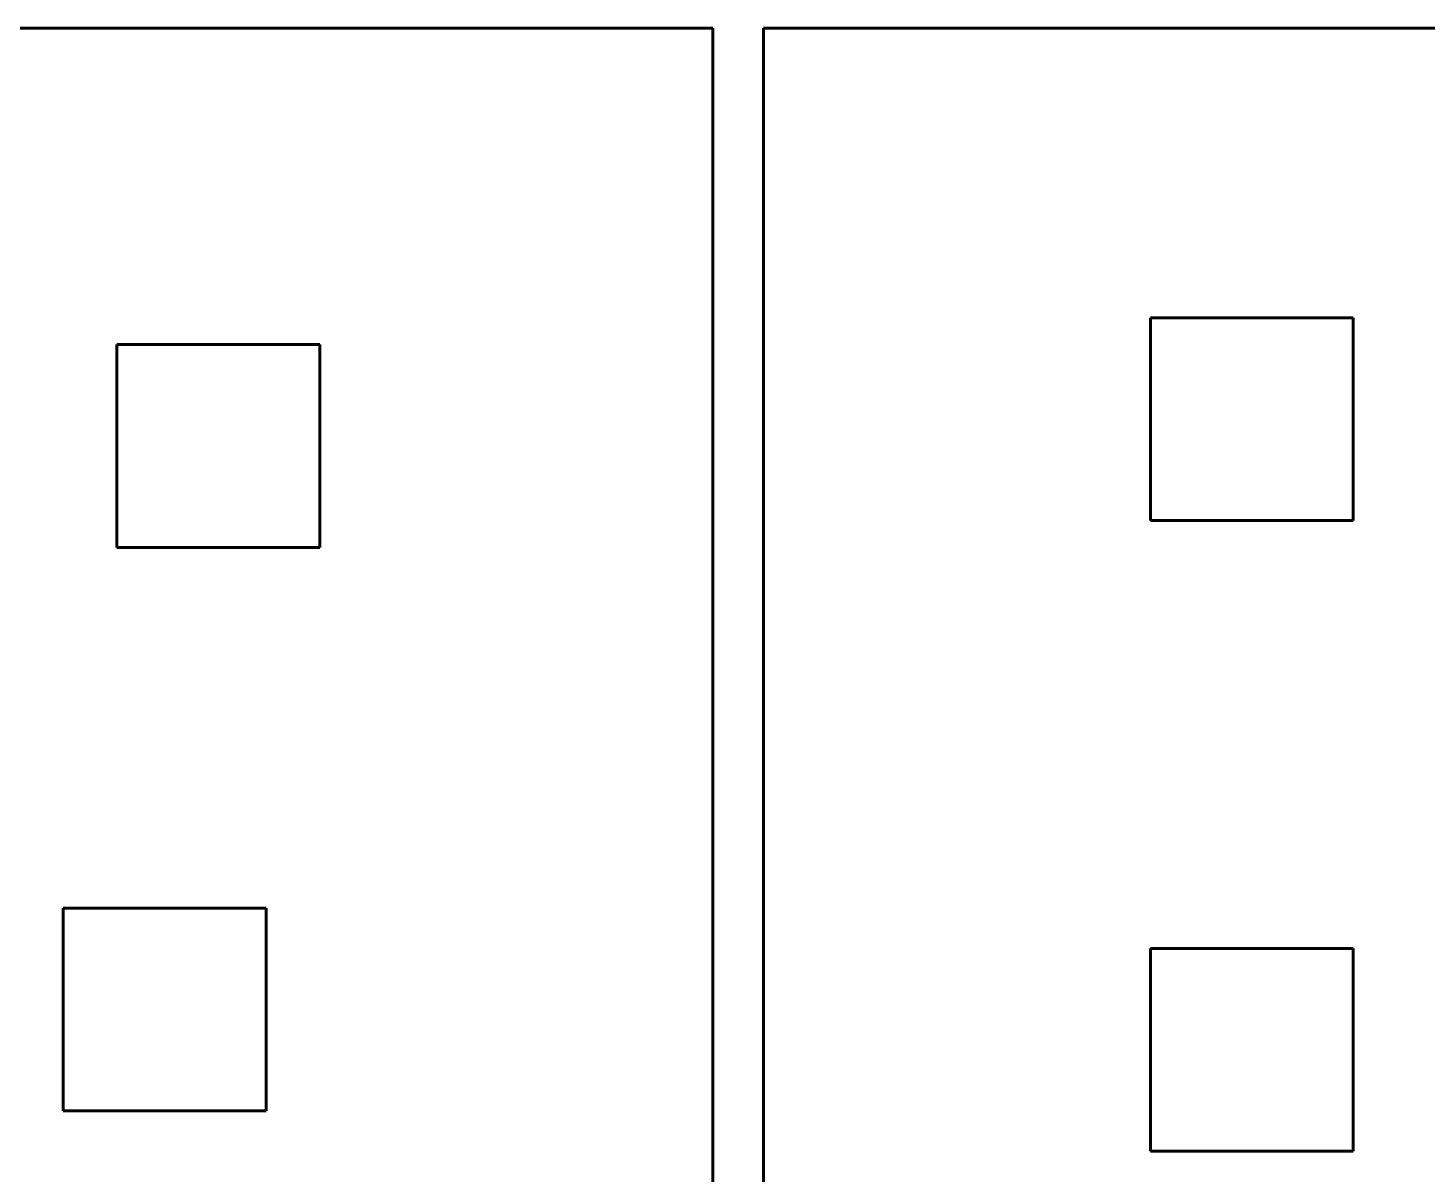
# Model space of a CAD drawing. Extents: x 0 to 297, y 0 to 292.
# Drawn here: x 87.35 to 101.14, y 79.81 to 91.11 of the extents above; entities that cross this region are included whole.
import ezdxf

# ---------------------------------------------------------------- set-up
doc = ezdxf.new("R2010")
doc.units = 0
doc.header["$MEASUREMENT"] = 0
doc.linetypes.add('K5LT_BASIC', pattern=[0])
doc.layers.add('Системный слой', color=7, linetype='Continuous')

# ---------------------------------------------------------------- blocks, each defined once
blk = doc.blocks.new('*U')
at = {"layer": 'Системный слой', "linetype": 'K5LT_BASIC', "lineweight": 60}
for p, q in [((100.413, 88.249), (98.413, 88.249)), ((98.413, 88.249), (98.413, 86.249)), ((100.413, 86.249), (100.413, 88.249)), ((90.226, 87.985), (88.226, 87.985)), ((88.226, 87.985), (88.226, 85.985)), ((90.226, 85.985), (90.226, 87.985)), ((98.413, 86.249), (100.413, 86.249)), ((88.226, 85.985), (90.226, 85.985)), ((89.697, 82.428), (87.697, 82.428)), ((87.697, 82.428), (87.697, 80.428)), ((89.697, 80.428), (89.697, 82.428)), ((100.413, 82.031), (98.413, 82.031)), ((98.413, 82.031), (98.413, 80.031)), ((100.413, 80.031), (100.413, 82.031)), ((87.697, 80.428), (89.697, 80.428)), ((98.413, 80.031), (100.413, 80.031))]:
    blk.add_line(p, q, dxfattribs=at)

msp = doc.modelspace()

# ---------------------------------------------------------------- linework, layer by layer
at = {"layer": 'Системный слой', "linetype": 'K5LT_BASIC', "lineweight": 60}
for p, q in [((94.1, 91.106), (62.6, 91.106)), ((70.6, 91.106), (94.1, 91.106)), ((94.1, 71.106), (94.1, 91.106)), ((94.6, 91.106), (102.1, 91.106)), ((94.6, 71.106), (94.6, 91.106)), ((126.1, 91.106), (94.6, 91.106)), ((94.1, 84.106), (94.1, 71.106)), ((94.6, 71.106), (94.6, 84.106))]:
    msp.add_line(p, q, dxfattribs=at)

# ---------------------------------------------------------------- block references
at = {"layer": 'Системный слой'}
msp.add_blockref('*U', (0, 0), dxfattribs=at)
msp.add_blockref('*U', (0, 0), dxfattribs=at)
msp.add_blockref('*U', (0, 0), dxfattribs=at)
msp.add_blockref('*U', (0, 0), dxfattribs=at)
msp.add_blockref('*U', (0, 0), dxfattribs=at)
msp.add_blockref('*U', (0, 0), dxfattribs=at)
msp.add_blockref('*U', (0, 0), dxfattribs=at)
msp.add_blockref('*U', (0, 0), dxfattribs=at)
msp.add_blockref('*U', (0, 0), dxfattribs=at)
msp.add_blockref('*U', (0, 0), dxfattribs=at)
msp.add_blockref('*U', (0, 0), dxfattribs=at)
msp.add_blockref('*U', (0, 0), dxfattribs=at)
msp.add_blockref('*U', (0, 0), dxfattribs=at)
msp.add_blockref('*U', (0, 0), dxfattribs=at)
msp.add_blockref('*U', (0, 0), dxfattribs=at)
msp.add_blockref('*U', (0, 0), dxfattribs=at)
msp.add_blockref('*U', (0, 0), dxfattribs=at)
msp.add_blockref('*U', (0, 0), dxfattribs=at)
msp.add_blockref('*U', (0, 0), dxfattribs=at)
msp.add_blockref('*U', (0, 0), dxfattribs=at)
msp.add_blockref('*U', (0, 0), dxfattribs=at)
msp.add_blockref('*U', (0, 0), dxfattribs=at)
msp.add_blockref('*U', (0, 0), dxfattribs=at)
msp.add_blockref('*U', (0, 0), dxfattribs=at)
msp.add_blockref('*U', (0, 0), dxfattribs=at)
msp.add_blockref('*U', (0, 0), dxfattribs=at)
msp.add_blockref('*U', (0, 0), dxfattribs=at)
msp.add_blockref('*U', (0, 0), dxfattribs=at)
msp.add_blockref('*U', (0, 0), dxfattribs=at)
msp.add_blockref('*U', (0, 0), dxfattribs=at)
msp.add_blockref('*U', (0, 0), dxfattribs=at)
msp.add_blockref('*U', (0, 0), dxfattribs=at)
msp.add_blockref('*U', (0, 0), dxfattribs=at)
msp.add_blockref('*U', (0, 0), dxfattribs=at)
msp.add_blockref('*U', (0, 0), dxfattribs=at)
msp.add_blockref('*U', (0, 0), dxfattribs=at)
msp.add_blockref('*U', (0, 0), dxfattribs=at)
msp.add_blockref('*U', (0, 0), dxfattribs=at)
msp.add_blockref('*U', (0, 0), dxfattribs=at)
msp.add_blockref('*U', (0, 0), dxfattribs=at)
msp.add_blockref('*U', (0, 0), dxfattribs=at)
msp.add_blockref('*U', (0, 0), dxfattribs=at)
msp.add_blockref('*U', (0, 0), dxfattribs=at)
msp.add_blockref('*U', (0, 0), dxfattribs=at)
msp.add_blockref('*U', (0, 0), dxfattribs=at)
msp.add_blockref('*U', (0, 0), dxfattribs=at)
msp.add_blockref('*U', (0, 0), dxfattribs=at)
msp.add_blockref('*U', (0, 0), dxfattribs=at)
msp.add_blockref('*U', (0, 0), dxfattribs=at)
msp.add_blockref('*U', (0, 0), dxfattribs=at)
msp.add_blockref('*U', (0, 0), dxfattribs=at)
msp.add_blockref('*U', (0, 0), dxfattribs=at)
msp.add_blockref('*U', (0, 0), dxfattribs=at)
msp.add_blockref('*U', (0, 0), dxfattribs=at)
msp.add_blockref('*U', (0, 0), dxfattribs=at)
msp.add_blockref('*U', (0, 0), dxfattribs=at)
msp.add_blockref('*U', (0, 0), dxfattribs=at)
msp.add_blockref('*U', (0, 0), dxfattribs=at)
msp.add_blockref('*U', (0, 0), dxfattribs=at)
msp.add_blockref('*U', (0, 0), dxfattribs=at)
msp.add_blockref('*U', (0, 0), dxfattribs=at)
msp.add_blockref('*U', (0, 0), dxfattribs=at)
msp.add_blockref('*U', (0, 0), dxfattribs=at)
msp.add_blockref('*U', (0, 0), dxfattribs=at)
msp.add_blockref('*U', (0, 0), dxfattribs=at)
msp.add_blockref('*U', (0, 0), dxfattribs=at)
msp.add_blockref('*U', (0, 0), dxfattribs=at)
msp.add_blockref('*U', (0, 0), dxfattribs=at)
msp.add_blockref('*U', (0, 0), dxfattribs=at)
msp.add_blockref('*U', (0, 0), dxfattribs=at)
msp.add_blockref('*U', (0, 0), dxfattribs=at)
msp.add_blockref('*U', (0, 0), dxfattribs=at)
msp.add_blockref('*U', (0, 0), dxfattribs=at)
msp.add_blockref('*U', (0, 0), dxfattribs=at)
msp.add_blockref('*U', (0, 0), dxfattribs=at)
msp.add_blockref('*U', (0, 0), dxfattribs=at)
msp.add_blockref('*U', (0, 0), dxfattribs=at)
msp.add_blockref('*U', (0, 0), dxfattribs=at)
msp.add_blockref('*U', (0, 0), dxfattribs=at)
msp.add_blockref('*U', (0, 0), dxfattribs=at)
msp.add_blockref('*U', (0, 0), dxfattribs=at)
msp.add_blockref('*U', (0, 0), dxfattribs=at)
msp.add_blockref('*U', (0, 0), dxfattribs=at)
msp.add_blockref('*U', (0, 0), dxfattribs=at)
msp.add_blockref('*U', (0, 0), dxfattribs=at)
msp.add_blockref('*U', (0, 0), dxfattribs=at)
msp.add_blockref('*U', (0, 0), dxfattribs=at)
msp.add_blockref('*U', (0, 0), dxfattribs=at)
msp.add_blockref('*U', (0, 0), dxfattribs=at)
msp.add_blockref('*U', (0, 0), dxfattribs=at)
msp.add_blockref('*U', (0, 0), dxfattribs=at)
msp.add_blockref('*U', (0, 0), dxfattribs=at)
msp.add_blockref('*U', (0, 0), dxfattribs=at)
msp.add_blockref('*U', (0, 0), dxfattribs=at)
msp.add_blockref('*U', (0, 0), dxfattribs=at)
msp.add_blockref('*U', (0, 0), dxfattribs=at)
msp.add_blockref('*U', (0, 0), dxfattribs=at)
msp.add_blockref('*U', (0, 0), dxfattribs=at)
msp.add_blockref('*U', (0, 0), dxfattribs=at)
msp.add_blockref('*U', (0, 0), dxfattribs=at)
msp.add_blockref('*U', (0, 0), dxfattribs=at)
msp.add_blockref('*U', (0, 0), dxfattribs=at)
msp.add_blockref('*U', (0, 0), dxfattribs=at)
msp.add_blockref('*U', (0, 0), dxfattribs=at)
msp.add_blockref('*U', (0, 0), dxfattribs=at)
msp.add_blockref('*U', (0, 0), dxfattribs=at)
msp.add_blockref('*U', (0, 0), dxfattribs=at)
msp.add_blockref('*U', (0, 0), dxfattribs=at)
msp.add_blockref('*U', (0, 0), dxfattribs=at)
msp.add_blockref('*U', (0, 0), dxfattribs=at)
msp.add_blockref('*U', (0, 0), dxfattribs=at)
msp.add_blockref('*U', (0, 0), dxfattribs=at)
msp.add_blockref('*U', (0, 0), dxfattribs=at)
msp.add_blockref('*U', (0, 0), dxfattribs=at)
msp.add_blockref('*U', (0, 0), dxfattribs=at)
msp.add_blockref('*U', (0, 0), dxfattribs=at)
msp.add_blockref('*U', (0, 0), dxfattribs=at)
msp.add_blockref('*U', (0, 0), dxfattribs=at)
msp.add_blockref('*U', (0, 0), dxfattribs=at)
msp.add_blockref('*U', (0, 0), dxfattribs=at)
msp.add_blockref('*U', (0, 0), dxfattribs=at)
msp.add_blockref('*U', (0, 0), dxfattribs=at)
msp.add_blockref('*U', (0, 0), dxfattribs=at)
msp.add_blockref('*U', (0, 0), dxfattribs=at)
msp.add_blockref('*U', (0, 0), dxfattribs=at)
msp.add_blockref('*U', (0, 0), dxfattribs=at)
msp.add_blockref('*U', (0, 0), dxfattribs=at)
msp.add_blockref('*U', (0, 0), dxfattribs=at)
msp.add_blockref('*U', (0, 0), dxfattribs=at)
msp.add_blockref('*U', (0, 0), dxfattribs=at)
msp.add_blockref('*U', (0, 0), dxfattribs=at)
msp.add_blockref('*U', (0, 0), dxfattribs=at)
msp.add_blockref('*U', (0, 0), dxfattribs=at)
msp.add_blockref('*U', (0, 0), dxfattribs=at)
msp.add_blockref('*U', (0, 0), dxfattribs=at)
msp.add_blockref('*U', (0, 0), dxfattribs=at)
msp.add_blockref('*U', (0, 0), dxfattribs=at)
msp.add_blockref('*U', (0, 0), dxfattribs=at)
msp.add_blockref('*U', (0, 0), dxfattribs=at)
msp.add_blockref('*U', (0, 0), dxfattribs=at)
msp.add_blockref('*U', (0, 0), dxfattribs=at)
msp.add_blockref('*U', (0, 0), dxfattribs=at)
msp.add_blockref('*U', (0, 0), dxfattribs=at)
msp.add_blockref('*U', (0, 0), dxfattribs=at)
msp.add_blockref('*U', (0, 0), dxfattribs=at)
msp.add_blockref('*U', (0, 0), dxfattribs=at)
msp.add_blockref('*U', (0, 0), dxfattribs=at)
msp.add_blockref('*U', (0, 0), dxfattribs=at)
msp.add_blockref('*U', (0, 0), dxfattribs=at)
msp.add_blockref('*U', (0, 0), dxfattribs=at)
msp.add_blockref('*U', (0, 0), dxfattribs=at)
msp.add_blockref('*U', (0, 0), dxfattribs=at)
msp.add_blockref('*U', (0, 0), dxfattribs=at)
msp.add_blockref('*U', (0, 0), dxfattribs=at)
msp.add_blockref('*U', (0, 0), dxfattribs=at)
msp.add_blockref('*U', (0, 0), dxfattribs=at)
msp.add_blockref('*U', (0, 0), dxfattribs=at)
msp.add_blockref('*U', (0, 0), dxfattribs=at)
msp.add_blockref('*U', (0, 0), dxfattribs=at)
msp.add_blockref('*U', (0, 0), dxfattribs=at)
msp.add_blockref('*U', (0, 0), dxfattribs=at)
msp.add_blockref('*U', (0, 0), dxfattribs=at)
msp.add_blockref('*U', (0, 0), dxfattribs=at)
msp.add_blockref('*U', (0, 0), dxfattribs=at)
msp.add_blockref('*U', (0, 0), dxfattribs=at)
msp.add_blockref('*U', (0, 0), dxfattribs=at)
msp.add_blockref('*U', (0, 0), dxfattribs=at)
msp.add_blockref('*U', (0, 0), dxfattribs=at)
msp.add_blockref('*U', (0, 0), dxfattribs=at)
msp.add_blockref('*U', (0, 0), dxfattribs=at)
msp.add_blockref('*U', (0, 0), dxfattribs=at)
msp.add_blockref('*U', (0, 0), dxfattribs=at)
msp.add_blockref('*U', (0, 0), dxfattribs=at)
msp.add_blockref('*U', (0, 0), dxfattribs=at)
msp.add_blockref('*U', (0, 0), dxfattribs=at)
msp.add_blockref('*U', (0, 0), dxfattribs=at)
msp.add_blockref('*U', (0, 0), dxfattribs=at)
msp.add_blockref('*U', (0, 0), dxfattribs=at)
msp.add_blockref('*U', (0, 0), dxfattribs=at)
msp.add_blockref('*U', (0, 0), dxfattribs=at)
msp.add_blockref('*U', (0, 0), dxfattribs=at)
msp.add_blockref('*U', (0, 0), dxfattribs=at)
msp.add_blockref('*U', (0, 0), dxfattribs=at)
msp.add_blockref('*U', (0, 0), dxfattribs=at)
msp.add_blockref('*U', (0, 0), dxfattribs=at)
msp.add_blockref('*U', (0, 0), dxfattribs=at)
msp.add_blockref('*U', (0, 0), dxfattribs=at)
msp.add_blockref('*U', (0, 0), dxfattribs=at)
msp.add_blockref('*U', (0, 0), dxfattribs=at)
msp.add_blockref('*U', (0, 0), dxfattribs=at)
msp.add_blockref('*U', (0, 0), dxfattribs=at)
msp.add_blockref('*U', (0, 0), dxfattribs=at)
msp.add_blockref('*U', (0, 0), dxfattribs=at)
msp.add_blockref('*U', (0, 0), dxfattribs=at)
msp.add_blockref('*U', (0, 0), dxfattribs=at)
msp.add_blockref('*U', (0, 0), dxfattribs=at)
msp.add_blockref('*U', (0, 0), dxfattribs=at)
msp.add_blockref('*U', (0, 0), dxfattribs=at)
msp.add_blockref('*U', (0, 0), dxfattribs=at)
msp.add_blockref('*U', (0, 0), dxfattribs=at)
msp.add_blockref('*U', (0, 0), dxfattribs=at)
msp.add_blockref('*U', (0, 0), dxfattribs=at)
msp.add_blockref('*U', (0, 0), dxfattribs=at)
msp.add_blockref('*U', (0, 0), dxfattribs=at)
msp.add_blockref('*U', (0, 0), dxfattribs=at)
msp.add_blockref('*U', (0, 0), dxfattribs=at)
msp.add_blockref('*U', (0, 0), dxfattribs=at)
msp.add_blockref('*U', (0, 0), dxfattribs=at)
msp.add_blockref('*U', (0, 0), dxfattribs=at)
msp.add_blockref('*U', (0, 0), dxfattribs=at)
msp.add_blockref('*U', (0, 0), dxfattribs=at)
msp.add_blockref('*U', (0, 0), dxfattribs=at)
msp.add_blockref('*U', (0, 0), dxfattribs=at)
msp.add_blockref('*U', (0, 0), dxfattribs=at)
msp.add_blockref('*U', (0, 0), dxfattribs=at)
msp.add_blockref('*U', (0, 0), dxfattribs=at)
msp.add_blockref('*U', (0, 0), dxfattribs=at)
msp.add_blockref('*U', (0, 0), dxfattribs=at)
msp.add_blockref('*U', (0, 0), dxfattribs=at)
msp.add_blockref('*U', (0, 0), dxfattribs=at)
msp.add_blockref('*U', (0, 0), dxfattribs=at)
msp.add_blockref('*U', (0, 0), dxfattribs=at)
msp.add_blockref('*U', (0, 0), dxfattribs=at)
msp.add_blockref('*U', (0, 0), dxfattribs=at)
msp.add_blockref('*U', (0, 0), dxfattribs=at)
msp.add_blockref('*U', (0, 0), dxfattribs=at)
msp.add_blockref('*U', (0, 0), dxfattribs=at)
msp.add_blockref('*U', (0, 0), dxfattribs=at)
msp.add_blockref('*U', (0, 0), dxfattribs=at)
msp.add_blockref('*U', (0, 0), dxfattribs=at)
msp.add_blockref('*U', (0, 0), dxfattribs=at)
msp.add_blockref('*U', (0, 0), dxfattribs=at)
msp.add_blockref('*U', (0, 0), dxfattribs=at)
msp.add_blockref('*U', (0, 0), dxfattribs=at)
msp.add_blockref('*U', (0, 0), dxfattribs=at)
msp.add_blockref('*U', (0, 0), dxfattribs=at)
msp.add_blockref('*U', (0, 0), dxfattribs=at)
msp.add_blockref('*U', (0, 0), dxfattribs=at)
msp.add_blockref('*U', (0, 0), dxfattribs=at)
msp.add_blockref('*U', (0, 0), dxfattribs=at)
msp.add_blockref('*U', (0, 0), dxfattribs=at)
msp.add_blockref('*U', (0, 0), dxfattribs=at)
msp.add_blockref('*U', (0, 0), dxfattribs=at)
msp.add_blockref('*U', (0, 0), dxfattribs=at)
msp.add_blockref('*U', (0, 0), dxfattribs=at)
msp.add_blockref('*U', (0, 0), dxfattribs=at)
msp.add_blockref('*U', (0, 0), dxfattribs=at)
msp.add_blockref('*U', (0, 0), dxfattribs=at)
msp.add_blockref('*U', (0, 0), dxfattribs=at)
msp.add_blockref('*U', (0, 0), dxfattribs=at)
msp.add_blockref('*U', (0, 0), dxfattribs=at)
msp.add_blockref('*U', (0, 0), dxfattribs=at)
msp.add_blockref('*U', (0, 0), dxfattribs=at)
msp.add_blockref('*U', (0, 0), dxfattribs=at)
msp.add_blockref('*U', (0, 0), dxfattribs=at)
msp.add_blockref('*U', (0, 0), dxfattribs=at)
msp.add_blockref('*U', (0, 0), dxfattribs=at)
msp.add_blockref('*U', (0, 0), dxfattribs=at)
msp.add_blockref('*U', (0, 0), dxfattribs=at)
msp.add_blockref('*U', (0, 0), dxfattribs=at)
msp.add_blockref('*U', (0, 0), dxfattribs=at)
msp.add_blockref('*U', (0, 0), dxfattribs=at)
msp.add_blockref('*U', (0, 0), dxfattribs=at)
msp.add_blockref('*U', (0, 0), dxfattribs=at)
msp.add_blockref('*U', (0, 0), dxfattribs=at)
msp.add_blockref('*U', (0, 0), dxfattribs=at)
msp.add_blockref('*U', (0, 0), dxfattribs=at)
msp.add_blockref('*U', (0, 0), dxfattribs=at)
msp.add_blockref('*U', (0, 0), dxfattribs=at)
msp.add_blockref('*U', (0, 0), dxfattribs=at)
msp.add_blockref('*U', (0, 0), dxfattribs=at)
msp.add_blockref('*U', (0, 0), dxfattribs=at)
msp.add_blockref('*U', (0, 0), dxfattribs=at)
msp.add_blockref('*U', (0, 0), dxfattribs=at)
msp.add_blockref('*U', (0, 0), dxfattribs=at)
msp.add_blockref('*U', (0, 0), dxfattribs=at)
msp.add_blockref('*U', (0, 0), dxfattribs=at)
msp.add_blockref('*U', (0, 0), dxfattribs=at)
msp.add_blockref('*U', (0, 0), dxfattribs=at)
msp.add_blockref('*U', (0, 0), dxfattribs=at)
msp.add_blockref('*U', (0, 0), dxfattribs=at)
msp.add_blockref('*U', (0, 0), dxfattribs=at)
msp.add_blockref('*U', (0, 0), dxfattribs=at)
msp.add_blockref('*U', (0, 0), dxfattribs=at)
msp.add_blockref('*U', (0, 0), dxfattribs=at)
msp.add_blockref('*U', (0, 0), dxfattribs=at)
msp.add_blockref('*U', (0, 0), dxfattribs=at)
msp.add_blockref('*U', (0, 0), dxfattribs=at)
msp.add_blockref('*U', (0, 0), dxfattribs=at)
msp.add_blockref('*U', (0, 0), dxfattribs=at)
msp.add_blockref('*U', (0, 0), dxfattribs=at)
msp.add_blockref('*U', (0, 0), dxfattribs=at)
msp.add_blockref('*U', (0, 0), dxfattribs=at)
msp.add_blockref('*U', (0, 0), dxfattribs=at)
msp.add_blockref('*U', (0, 0), dxfattribs=at)
msp.add_blockref('*U', (0, 0), dxfattribs=at)
msp.add_blockref('*U', (0, 0), dxfattribs=at)
msp.add_blockref('*U', (0, 0), dxfattribs=at)
msp.add_blockref('*U', (0, 0), dxfattribs=at)
msp.add_blockref('*U', (0, 0), dxfattribs=at)
msp.add_blockref('*U', (0, 0), dxfattribs=at)
msp.add_blockref('*U', (0, 0), dxfattribs=at)
msp.add_blockref('*U', (0, 0), dxfattribs=at)
msp.add_blockref('*U', (0, 0), dxfattribs=at)
msp.add_blockref('*U', (0, 0), dxfattribs=at)

doc.saveas('drawing.dxf')
